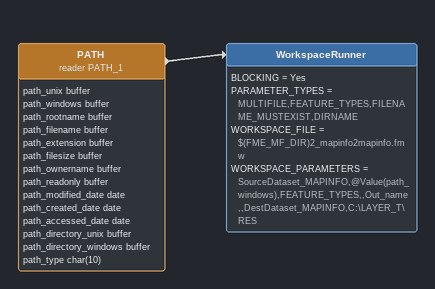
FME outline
PATH (reader PATH_1)
    attributes: path_unix buffer, path_windows buffer, path_rootname buffer, path_filename buffer, path_extension buffer, path_filesize buffer, path_ownername buffer, path_readonly buffer, path_modified_date date, path_created_date date, path_accessed_date date, path_directory_unix buffer, path_directory_windows buffer, path_type char(10)
    -> WorkspaceRunner
WorkspaceRunner
    BLOCKING = Yes
    PARAMETER_TYPES = MULTIFILE,FEATURE_TYPES,FILENAME_MUSTEXIST,DIRNAME
    WORKSPACE_FILE = $(FME_MF_DIR)2_mapinfo2mapinfo.fmw
    WORKSPACE_PARAMETERS = SourceDataset_MAPINFO,@Value(path_windows),FEATURE_TYPES,,Out_name,,DestDataset_MAPINFO,C:\LAYER_T\RES
